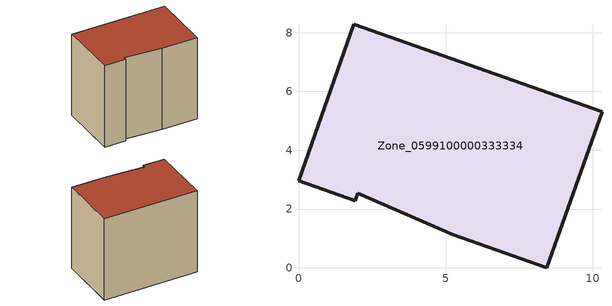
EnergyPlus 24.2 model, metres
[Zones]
Zone_0599100000333334
 floor ground (C_G): 1.93,2.29 0,2.97 1.88,8.29 10.32,5.31 8.44,0 5.26,1.12 2.02,2.54 z0.37
 wall outside (C_F): 0,2.97 1.93,2.29 2.02,2.54 5.26,1.12 8.44,0 10.32,5.31 1.88,8.29 0,2.97 z0.37:8.45
 roof outside (C_R): 5.26,1.12 8.44,0 10.32,5.31 1.88,8.29 0,2.97 1.93,2.29 2.02,2.54 z8.45
[BUILDING]
Pand.0599100000333334: North Axis=0; Terrain=City; Loads Convergence Tolerance Value=0.04; Temperature Convergence Tolerance Value=0.4; Solar Distribution=FullExterior; Maximum Number of Warmup Days=25; Minimum Number of Warmup Days=1
[Site:Location]
Rotterdam.The.Hague.AP_ZH_NLD Design_Conditions: Latitude=51.96; Longitude=4.45; Time Zone=1; Elevation=-4.5
[SITE:GROUNDTEMPERATURE:BUILDINGSURFACE]
18, 18, 18, 18, 18, 18, 18, 18, 18, 18, 18, 18
[MATERIAL] Thermal Absorptance=0.9; Solar Absorptance=0.7; Visible Absorptance=0.7
Name | Roughness | Thickness | Conductivity | Density | Specific Heat
G.TC.1975-1991 | MediumSmooth | 0.15 | 0.288461 | 540 | 1210
F.TC.1975-1991 | Rough | 0.3 | 0.230769 | 1920 | 840
R.TC.1975-1991 | MediumRough | 0.2 | 0.153846 | 1500 | 1000
[CONSTRUCTION]
C_G: G.TC.1975-1991
C_F: F.TC.1975-1991
C_R: R.TC.1975-1991
[ZONE]
Zone_0599100000333334: Type=1; Multiplier=1; Ceiling Height=Autocalculate; Volume=Autocalculate; Floor Area=autocalculate; Part of Total Floor Area=Yes
[ZONEINFILTRATION:DESIGNFLOWRATE]
Infil_Zone_0599100000333334: Zone or ZoneList or Space or SpaceList=Zone_0599100000333334; Schedule=AlwaysOn; Design Flow Rate Calculation Method=Flow/Area; Flow Rate per Floor Area=0.003; Constant Term Coefficient=1; Temperature Term Coefficient=0; Velocity Term Coefficient=0; Velocity Squared Term Coefficient=0
[HVACTEMPLATE:ZONE:IDEALLOADSAIRSYSTEM]
Zone_0599100000333334: Maximum Heating Supply Air Temperature=50; Minimum Cooling Supply Air Temperature=13; Maximum Heating Supply Air Humidity Ratio=0.0156; Minimum Cooling Supply Air Humidity Ratio=0.0077; Heating Limit=NoLimit; Cooling Limit=NoLimit; Dehumidification Control Type=ConstantSensibleHeatRatio; Cooling Sensible Heat Ratio=0.7; Dehumidification Setpoint=60; Humidification Control Type=None; Humidification Setpoint=30; Outdoor Air Method=None; Outdoor Air Flow Rate per Person=0.00944; Outdoor Air Flow Rate per Zone Floor Area=0; Outdoor Air Flow Rate per Zone=0; Demand Controlled Ventilation Type=None; Outdoor Air Economizer Type=NoEconomizer; Heat Recovery Type=None; Sensible Heat Recovery Effectiveness=0.7; Latent Heat Recovery Effectiveness=0.65
[ZONECONTROL:THERMOSTAT]
ThermostatControl_Zone_0599100000333334: Zone or ZoneList=Zone_0599100000333334; Control Type Schedule=DualSetpointControlType; Control 1=Thermostat_Zone_0599100000333334; Temperature Difference Between Cutout And Setpoint=0
[THERMOSTATSETPOINT:DUALSETPOINT]
Thermostat_Zone_0599100000333334: Heating Setpoint Temperature Schedule=HeatingSetpoint_Zone_0599100000333334; Cooling Setpoint Temperature Schedule=CoolingSetpoint_Zone_0599100000333334
[SCHEDULE:COMPACT]
HeatingSetpoint_Zone_0599100000333334: Through: 12/31, For: AllDays, Until: 24:00, 21
CoolingSetpoint_Zone_0599100000333334: Through: 12/31, For: AllDays, Until: 24:00, 24
DualSetpointControlType: Through: 12/31, For: AllDays, Until: 24:00, 4
AlwaysOn: Through: 12/31, For: AllDays, Until: 24:00, 1
